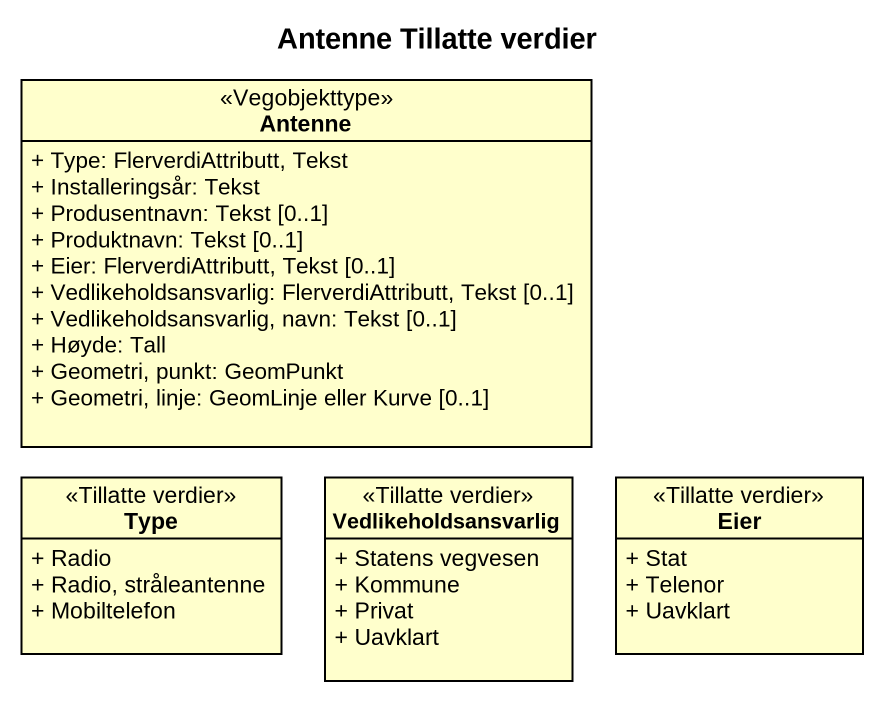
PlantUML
@startuml
title Antenne Tillatte verdier
hide circle
hide empty members
skinparam classAttributeIconSize 0
class Antenne <<Vegobjekttype>> {
  + Type: FlerverdiAttributt, Tekst
  + Installeringsår: Tekst
  + Produsentnavn: Tekst [0..1]
  + Produktnavn: Tekst [0..1]
  + Eier: FlerverdiAttributt, Tekst [0..1]
  + Vedlikeholdsansvarlig: FlerverdiAttributt, Tekst [0..1]
  + Vedlikeholdsansvarlig, navn: Tekst [0..1]
  + Høyde: Tall
  + Geometri, punkt: GeomPunkt
  + Geometri, linje: GeomLinje eller Kurve [0..1]
}
class Type <<Tillatte verdier>> {
  + Radio
  + Radio, stråleantenne
  + Mobiltelefon
}
class Vedlikeholdsansvarlig <<Tillatte verdier>> {
  + Statens vegvesen
  + Kommune
  + Privat
  + Uavklart
}
class Eier <<Tillatte verdier>> {
  + Stat
  + Telenor
  + Uavklart
}
@enduml
